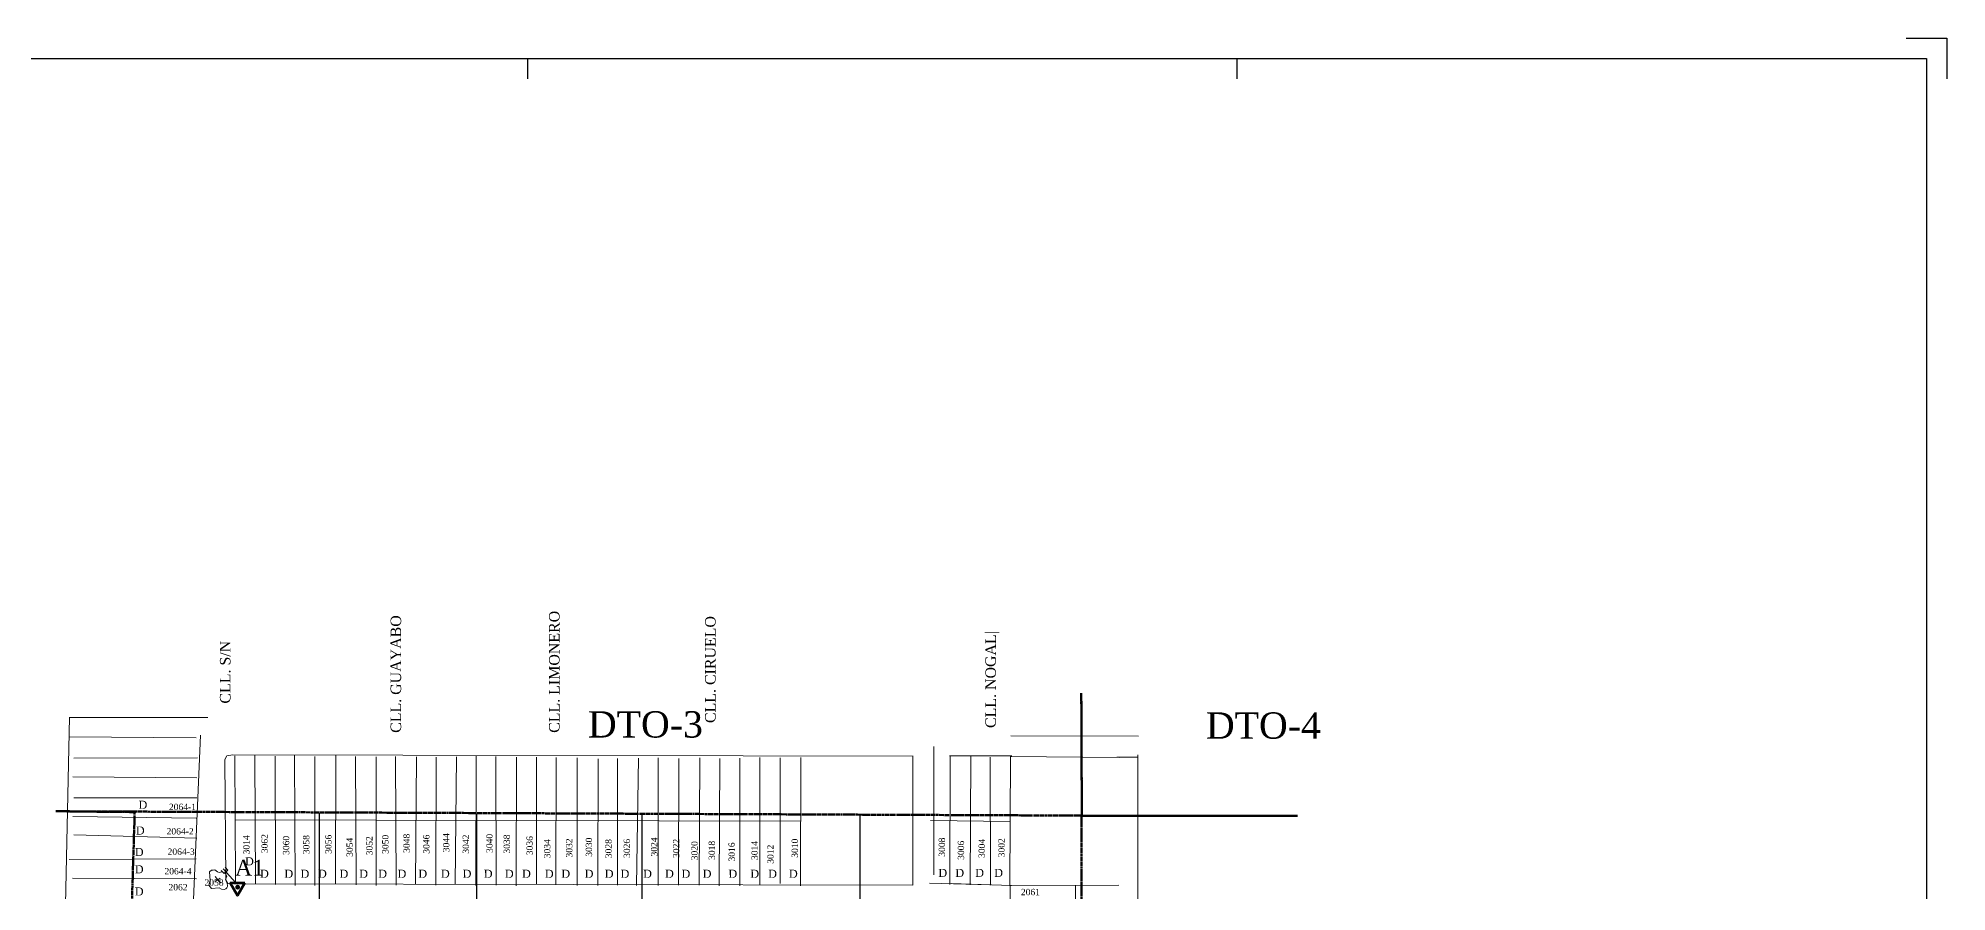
# Model space of a CAD drawing. Header units: millimetres. Extents: x -233 to 6225, y -4805 to -125.
# Drawn here: x 2292 to 6225, y -1885 to -125 of the extents above; entities that cross this region are included whole.
import ezdxf

# ---------------------------------------------------------------- set-up
doc = ezdxf.new("R2010")
doc.units = ezdxf.units.MM
doc.linetypes.add('TLSIGC_007', pattern=[28, 10, -1, 10, -1, 2, -1, 2, -1])
for name, color, linetype, lineweight in [('CLASIFICACION TIPO RESIDENCIAL D', 156, 'Continuous', 9), ('CONEXION A TIERRA  DE TERMINAL PROYECTADA', 1, 'Continuous', 9), ('LIMITE DE TERMINAL', 10, 'Continuous', 30), ('LIMITES DE DISTRITOS COLINDANTES', 43, 'TLSIGC_007', 60), ('LOTIFICACION 2003', 252, 'Continuous', 15), ('MARCO DE CONSTRUCCION', 7, 'Continuous', 5), ('MARCOS CONSTRUCCION', 250, 'Continuous', 30), ('NOMBRE DE CALLES', 92, 'TLSIGC_017', 5), ('NUMEROS OFICIALES', 92, 'Continuous', 5), ('POSTES PROYECTADOS  SECUNDARIO', 1, 'Continuous', 60), ('TERMINAL PROYECTADA EN POSTE', 1, 'Continuous', 60)]:
    doc.layers.add(name, color=color, linetype=linetype, lineweight=lineweight)
doc.styles.get("Standard").update_dxf_attribs({"font": 'times.ttf'})
doc.linetypes.add('TLSIGC_017', pattern='A,0.5,["=",Standard,S=1.6,R=0,X=-0.2,Y=-0.8],0.5', length=1)

msp = doc.modelspace()

# ---------------------------------------------------------------- hatches: boundary and pattern name
at = {"layer": 'POSTES PROYECTADOS  SECUNDARIO'}
h = msp.add_hatch(color=256, dxfattribs=at)
edge = h.paths.add_edge_path()
edge.add_arc((2702.7, -1875.8), 4.97, 0, 360)

# ---------------------------------------------------------------- linework, layer by layer
at = {"layer": 'CONEXION A TIERRA  DE TERMINAL PROYECTADA'}
msp.add_line((2673, -1838.2), (2699.1, -1866.7), dxfattribs=at)
msp.add_lwpolyline([(2669.1, -1841.7), (2674.9, -1847.9), (2682.6, -1840.9), (2676.8, -1834.6)], dxfattribs=at)
at = {"layer": 'LIMITE DE TERMINAL'}
for p, q in [((3195.1, -1724.7), (3195.1, -2104.6)), ((3985.3, -1727.1), (3985.3, -2103.9))]:
    msp.add_line(p, q, dxfattribs=at)
for points in [[(2870.4, -1723), (2870.5, -1965.4), (2874.1, -1963.7), (2874.1, -2104.6), (2874.1, -2104.6)], [(3535.9, -1722.9), (3535.8, -2106.4), (3535.8, -2106.4)]]:
    msp.add_lwpolyline(points, dxfattribs=at)
at = {"layer": 'LIMITES DE DISTRITOS COLINDANTES'}
for points in [[(4442.5, -1727.5), (4441.4, -1477), (4441.4, -1476), (4442.5, -1727.5)], [(2328.2, -1719.3), (4442, -1728.2), (4439.2, -2629), (4300.8, -2630.4), (4309.3, -2830.2), (4233.7, -2833.1), (4258.4, -2928.5), (2443.3, -3264.6), (2490.5, -1721), (2338.9, -1719.3), (2328.2, -1719.3)], [(4442.4, -1728.6), (4886.8, -1728.5), (4442.4, -1728.6)]]:
    msp.add_lwpolyline(points, dxfattribs=at)
at = {"layer": 'LOTIFICACION 2003'}
for p, q in [((2357.2, -1525.9), (2641.2, -1526.1)), ((2617.5, -1567.6), (2355.7, -1566)), ((2611.4, -1901.3), (2625.9, -1562.6)), ((4295.9, -1564), (4559.5, -1564.7)), ((2365.3, -1609.8), (2619.7, -1609.2)), ((2698.6, -1866.3), (2697.2, -1604.8)), ((2739.4, -1869.5), (2738.1, -1604.2)), ((2780, -1605.4), (2780.6, -1870.6)), ((2821.1, -1872), (2819.9, -1603.2)), ((2861.6, -1606.1), (2861.6, -1872)), ((2904.2, -1869.5), (2904.8, -1604)), ((2945.5, -1606.7), (2946.7, -1871.2)), ((2987.9, -1872.1), (2988.2, -1607)), ((3028.1, -1606.7), (3029.1, -1871.6)), ((3069.2, -1869.3), (3071.3, -1607.2)), ((3112, -1607.5), (3111.4, -1871.5)), ((3151, -1869.5), (3153.5, -1607)), ((3194, -1605.7), (3193.9, -1872.1)), ((3235.5, -1871.6), (3234.5, -1606.7)), ((3277.1, -1607.7), (3276.5, -1873)), ((3318.7, -1870.5), (3318.7, -1607.9)), ((3359.3, -1608.1), (3358.7, -1871.2)), ((3402.4, -1872.5), (3402.5, -1608.9)), ((3445.8, -1611.3), (3444.7, -1872.5)), ((3485.5, -1871.6), (3485.9, -1610.4)), ((3528.6, -1609.8), (3525, -1872.5)), ((3569.7, -1872.5), (3569.6, -1609.3)), ((3612.3, -1610.2), (3611.4, -1871.5)), ((3653.9, -1871.6), (3655.4, -1609.2)), ((3696.3, -1610.4), (3694.9, -1873)), ((3737.4, -1872.7), (3737.4, -1609.8)), ((3779.2, -1608.3), (3779.1, -1871.6)), ((3821.1, -1868.4), (3821.1, -1609.3)), ((3862.7, -1873), (3863.5, -1608.6)), ((4137.8, -1585.8), (4137.5, -1850.5)), ((4171.1, -1605.4), (4170.8, -1870.2)), ((4212.7, -1871.2), (4213.7, -1606.1)), ((4253.9, -1607.5), (4254, -1871.5)), ((4295, -1606.2), (4519.4, -1608.6)), ((4514.5, -1607.8), (4558.1, -1607.8)), ((4558.1, -2621.5), (4558.1, -1602.8)), ((2618.8, -1650.4), (2363.3, -1648.5)), ((2617.4, -1733.6), (2363.3, -1730.1)), ((2365.3, -1691.5), (2618.8, -1691.6)), ((2365.3, -1767.8), (2618.4, -1774.7)), ((2697.6, -1737.1), (3863, -1739.6)), ((4130.3, -1738.1), (4294.8, -1740.2)), ((2617.5, -1817.1), (2355.8, -1818.8)), ((2362.2, -1857), (2617.7, -1858.9)), ((4128.4, -1867.4), (4252.7, -1871)), ((4173.3, -1868.5), (4297.6, -1872.1)), ((4294.6, -1872.4), (4294.6, -2623.8))]:
    msp.add_line(p, q, dxfattribs=at)
for points in [[(2356.2, -1525.6), (2320.2, -3197.5), (2320.2, -3197.5), (2356.2, -1525.6)], [(4094.9, -1605.6), (2692.5, -1603.2), (2680.7, -1604.8), (2676.5, -1612.6), (2678.1, -1861), (2682.8, -1867.9), (2694.4, -1868.8), (4094.2, -1871.9), (4094.5, -1605.6), (4094.5, -1605.6)], [(4169.8, -1605.3), (4298.4, -1605.3), (4169.8, -1605.3)], [(4295.6, -1605.2), (4294.2, -1873), (4518.8, -1871.6), (4518.8, -1871.6)], [(4427.7, -2622.6), (4429.7, -1873), (4429.7, -1873)]]:
    msp.add_lwpolyline(points, dxfattribs=at)
at = {"layer": 'MARCO DE CONSTRUCCION'}
for p, q in [((2649.1, -1840.5), (2644.6, -1844.1)), ((2644.6, -1844.1), (2646.2, -1861.7)), ((2652.1, -1840.7), (2649.1, -1840.5)), ((2655.8, -1840.2), (2652.1, -1840.7)), ((2661.1, -1844.1), (2655.8, -1840.2)), ((2664.9, -1845.3), (2661.1, -1844.1)), ((2670.4, -1844.2), (2664.9, -1845.3)), ((2677.1, -1847.2), (2670.4, -1844.2)), ((2680.2, -1853.4), (2677.1, -1847.2)), ((2646.2, -1861.7), (2643.1, -1871.3)), ((2643.1, -1871.3), (2648.7, -1878.2)), ((2648.7, -1878.2), (2664.4, -1877)), ((2656.4, -1853.5), (2667.6, -1867.8)), ((2666.7, -1856.9), (2657.2, -1864.3)), ((2664.4, -1877), (2669.4, -1879.9)), ((2669.4, -1879.9), (2675.2, -1880.6)), ((2675.2, -1880.6), (2678.2, -1879.2)), ((2677.8, -1859.8), (2680.2, -1853.4)), ((2679, -1862.9), (2677.8, -1859.8)), ((2678.2, -1879.2), (2680.6, -1877)), ((2681, -1868.3), (2679, -1862.9)), ((2680.6, -1877), (2681.8, -1874.4)), ((2681.6, -1872.1), (2681, -1868.3)), ((2681.8, -1874.4), (2681.6, -1872.1))]:
    msp.add_line(p, q, dxfattribs=at)
at = {"layer": 'MARCOS CONSTRUCCION'}
for p, q in [((3300.6, -208.9), (3300.6, -167.1)), ((4762.9, -208.9), (4762.9, -167.1))]:
    msp.add_line(p, q, dxfattribs=at)
for points in [[(6141.6, -125.3), (6225.2, -125.3), (6225.2, -208.9)], [(167.1, -2465), (167.1, -167.1), (6183.4, -167.1), (6183.4, -4762.9), (83.6, -4762.9), (83.6, -2465), (250.7, -2465), (250.7, -4762.9), (250.7, -4637.5), (1838.3, -4637.5), (1838.3, -4762.9)]]:
    msp.add_lwpolyline(points, dxfattribs=at)
at = {"layer": 'TERMINAL PROYECTADA EN POSTE'}
msp.add_lwpolyline([(2717.6, -1867.1), (2702.4, -1893.1), (2687.4, -1867.1), (2702.5, -1867.1), (2717.6, -1867.1)], dxfattribs=at)

# ---------------------------------------------------------------- texts
at = {"layer": 'CLASIFICACION TIPO RESIDENCIAL D'}
for p in [(2498.6, -1714.2), (2493.1, -1767.3), (2490.9, -1811.6), (2490.9, -1847.2), (2718.1, -1830.8), (2749, -1856.4), (2799.2, -1856.4), (2832.4, -1856.4), (2868.5, -1856.4), (2912.8, -1856.4), (2953.4, -1856.4), (2992.6, -1856.4), (3032.4, -1856.4), (3075.3, -1856.4), (3121.8, -1856.4), (3166.5, -1856.4), (3210.1, -1856.4), (3253.6, -1856.4), (3289, -1856.4), (3336, -1856.4), (3370, -1856.4), (3418, -1856.4), (3459.4, -1856.4), (3492, -1856.4), (3538.5, -1856.4), (3583.7, -1856.4), (3617.6, -1856.4), (3661.2, -1856.4), (3714.3, -1856.4), (3759.4, -1856.4), (3796.2, -1856.4), (3839, -1856.4), (4147, -1854.6), (4181.9, -1854.6), (4222.9, -1854.6), (4262, -1854.6), (2490.9, -1892.9)]:
    msp.add_text('D', height=16.5, rotation=0.445, dxfattribs=at).set_placement(p)
at = {"layer": 'LIMITES DE DISTRITOS COLINDANTES'}
for s, p in [('DTO-3', (3424.7, -1567.3)), ('DTO-4', (4698.3, -1569.6))]:
    msp.add_text(s, height=54.31, dxfattribs=at).set_placement(p)
at = {"layer": 'NOMBRE DE CALLES'}
for s, height, p in [('CLL. GUAYABO', 21.725, (3039.6, -1557.6)), ('CLL. LIMONERO', 21.725, (3366.1, -1557.6)), ('CLL. CIRUELO', 21.725, (3687.7, -1537.4)), ('CLL. S/N', 21.73, (2687.9, -1497.3)), ('CLL. NOGAL|', 21.725, (4265.4, -1547.6))]:
    msp.add_text(s, height=height, rotation=90, dxfattribs=at).set_placement(p)
at = {"layer": 'NUMEROS OFICIALES'}
for s, p in [('2064-1', (2561, -1716.9)), ('2064-2', (2556.3, -1767.1)), ('2064-3', (2558.3, -1809.1)), ('2064-4', (2551.9, -1849.4)), ('2062', (2560.2, -1882.4)), ('2058', (2634.4, -1872.7)), ('2061', (4316.9, -1892.3))]:
    msp.add_text(s, height=13.04, dxfattribs=at).set_placement(p)
for s, rotation, p in [('3014', 90.0591, (2727.2, -1808.2)), ('3062', 90.0591, (2764.8, -1805.7)), ('3058', 90.0591, (2850.6, -1807.8)), ('3056', 90.0591, (2896.2, -1807)), ('3050', 90.0591, (3013.6, -1807.1)), ('3048', 90.0591, (3057.3, -1805)), ('3046', 90.0591, (3098.1, -1806.8)), ('3044', 90.0591, (3138.9, -1803.7)), ('3042', 90.0591, (3179.5, -1806.7)), ('3040', 90.0591, (3228.1, -1805.2)), ('3038', 90.0591, (3263.9, -1806.6)), ('3060', 90.0591, (2809, -1809.3)), ('3054', 90.0591, (2940.1, -1813.3)), ('3052', 90.0591, (2980.7, -1810.1)), ('3036', 90.0591, (3311, -1809.9)), ('3034', 90.0591, (3347.1, -1816.2)), ('3032', 90.0591, (3392.4, -1814.6)), ('3030', 90.0591, (3433.2, -1813)), ('3028', 90.0591, (3473.6, -1816)), ('3026', 90.0591, (3511.4, -1815.5)), ('3024', 90.0591, (3567.8, -1812.5)), ('3022', 90.0591, (3613.1, -1815.5)), ('3020', 90.0591, (3650.7, -1820.3)), ('3018', 90.0591, (3686.5, -1819.6)), ('3016', 90.0591, (3727.4, -1822.9)), ('3014', 90.0591, (3774.4, -1819.8)), ('3012', 90.0591, (3807.2, -1827.5)), ('3010', 90.0591, (3857.4, -1815.1)), ('3008', 90, (4160.6, -1813)), ('3006', 90, (4199.9, -1819.5)), ('3004', 90, (4242.7, -1815.6)), ('3002', 90, (4283.5, -1814.2))]:
    msp.add_text(s, height=13.04, rotation=rotation, dxfattribs=at).set_placement(p)
at = {"layer": 'TERMINAL PROYECTADA EN POSTE'}
msp.add_text('A1', height=32.59, dxfattribs=at).set_placement((2697.2, -1852))

doc.saveas('drawing.dxf')
